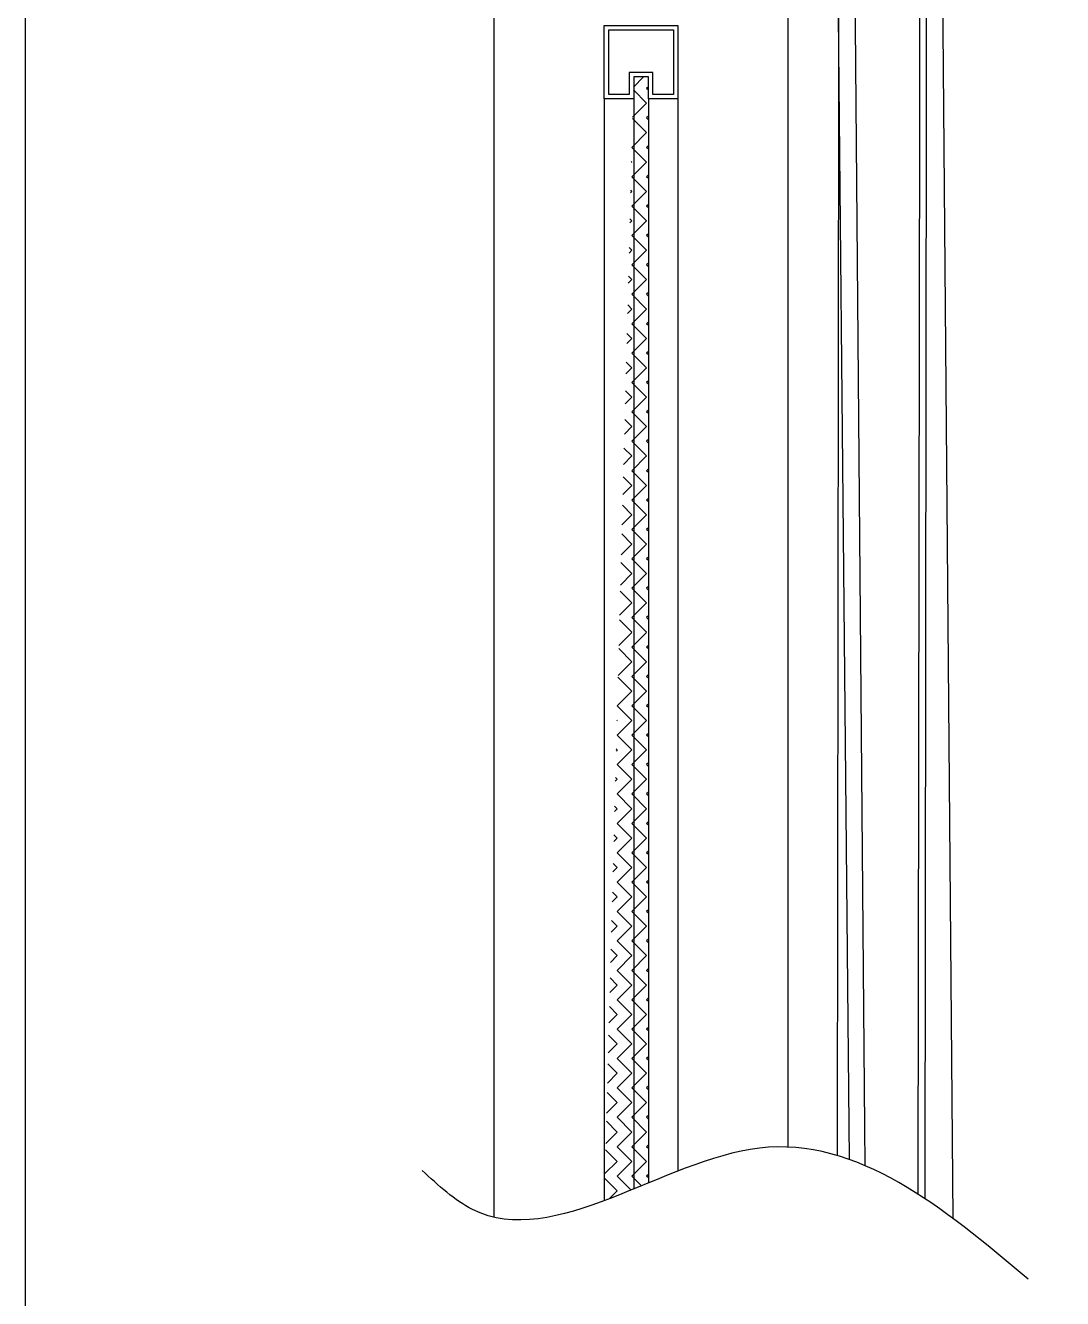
# Model space of a CAD drawing. Extents: x 11992 to 29481, y -6727 to 6811.
# Drawn here: x 27732 to 28438, y 820 to 1686 of the extents above; entities that cross this region are included whole.
import ezdxf

# ---------------------------------------------------------------- set-up
doc = ezdxf.new("R2010")
doc.units = 0
doc.header["$MEASUREMENT"] = 0
doc.layers.add('zoylight 6节点', color=8, linetype='CONTINUOUS')

# ---------------------------------------------------------------- blocks, each defined once
blk = doc.blocks.new('fddfgffsss')
at = {"layer": 'zoylight 6节点'}
h = blk.add_hatch(dxfattribs=at)
h.set_pattern_fill('玻璃剖面', color=251, scale=10, angle=90, style=0, pattern_type=2)
h.set_pattern_definition([(225, (-1465.116, 933.0776), (-10, -20), [14.14214, -14.14213]), (135, (-1465.116, 913.0776), (-10, 20), [14.14214, -14.14213])])
h.paths.add_polyline_path([(-1285.12, 148.43), (-1265.12, 156.33), (-1260.12, 158.38), (-1255.12, 160.44), (-1255.12, 913.08), (-1265.12, 913.08)])
for p, q in [((-1360.12, 137.13), (-1360.12, 1581.65)), ((-1160.12, 184.9), (-1160.12, 1444.45)), ((-1285.12, 898.08), (-1285.12, 148.43)), ((-1265.12, 898.08), (-1265.12, 156.33)), ((-1255.12, 898.08), (-1255.12, 160.44)), ((-1235.12, 898.08), (-1235.12, 168.52))]:
    blk.add_line(p, q, dxfattribs=at)
at = {"layer": 'zoylight 6节点', "color": 251}
blk.add_lwpolyline([(-1678.95, 1795.45), (0, 1795.45), (0, 0), (-1678.95, 0)], close=True, dxfattribs=at)
for points in [[(-1107.57, 172.21), (-1117.03, 1269.54), (-1074, 1353.38), (-1090.95, 1378.11), (-1098.69, 1402.04), (-1129.73, 1332.94), (-1118.41, 176.47)], [(-1047.85, 136.28), (-1057.32, 1269.54), (-1022.68, 1353.38), (-1031.24, 1378.11), (-1038.98, 1402.04), (-1070.02, 1332.94), (-1071.71, 152.83)]]:
    blk.add_lwpolyline(points, dxfattribs=at)
for points in [[(-1090.95, 1378.11), (-1121.74, 1278.77, 0.2087), (-1125.38, 1270.74), (-1126.65, 179.17)], [(-1031.24, 1378.11), (-1062.03, 1278.77, 0.2087), (-1065.67, 1270.74), (-1066.98, 149.75)]]:
    blk.add_lwpolyline(points, format="xyb", dxfattribs=at)
at = {"layer": 'zoylight 6节点'}
for points in [[(-1235.12, 948.08), (-1235.12, 898.08), (-1255.12, 898.08), (-1255.12, 913.08), (-1265.12, 913.08), (-1265.12, 898.08), (-1285.12, 898.08), (-1285.12, 948.08)], [(-1238.12, 945.08), (-1238.12, 901.08), (-1252.12, 901.08), (-1252.12, 916.08), (-1268.12, 916.08), (-1268.12, 901.08), (-1282.12, 901.08), (-1282.12, 945.08)]]:
    blk.add_lwpolyline(points, close=True, dxfattribs=at)
blk.add_spline([(-996.63, 95.11), (-1179.58, 184.17), (-1374.75, 142.39), (-1409.1, 169.04)], degree=3, dxfattribs=at)

msp = doc.modelspace()

# ---------------------------------------------------------------- block references
at = {"layer": 'zoylight 6节点'}
msp.add_blockref('fddfgffsss', (29411.22, 737.95), dxfattribs=at)

doc.saveas('drawing.dxf')
